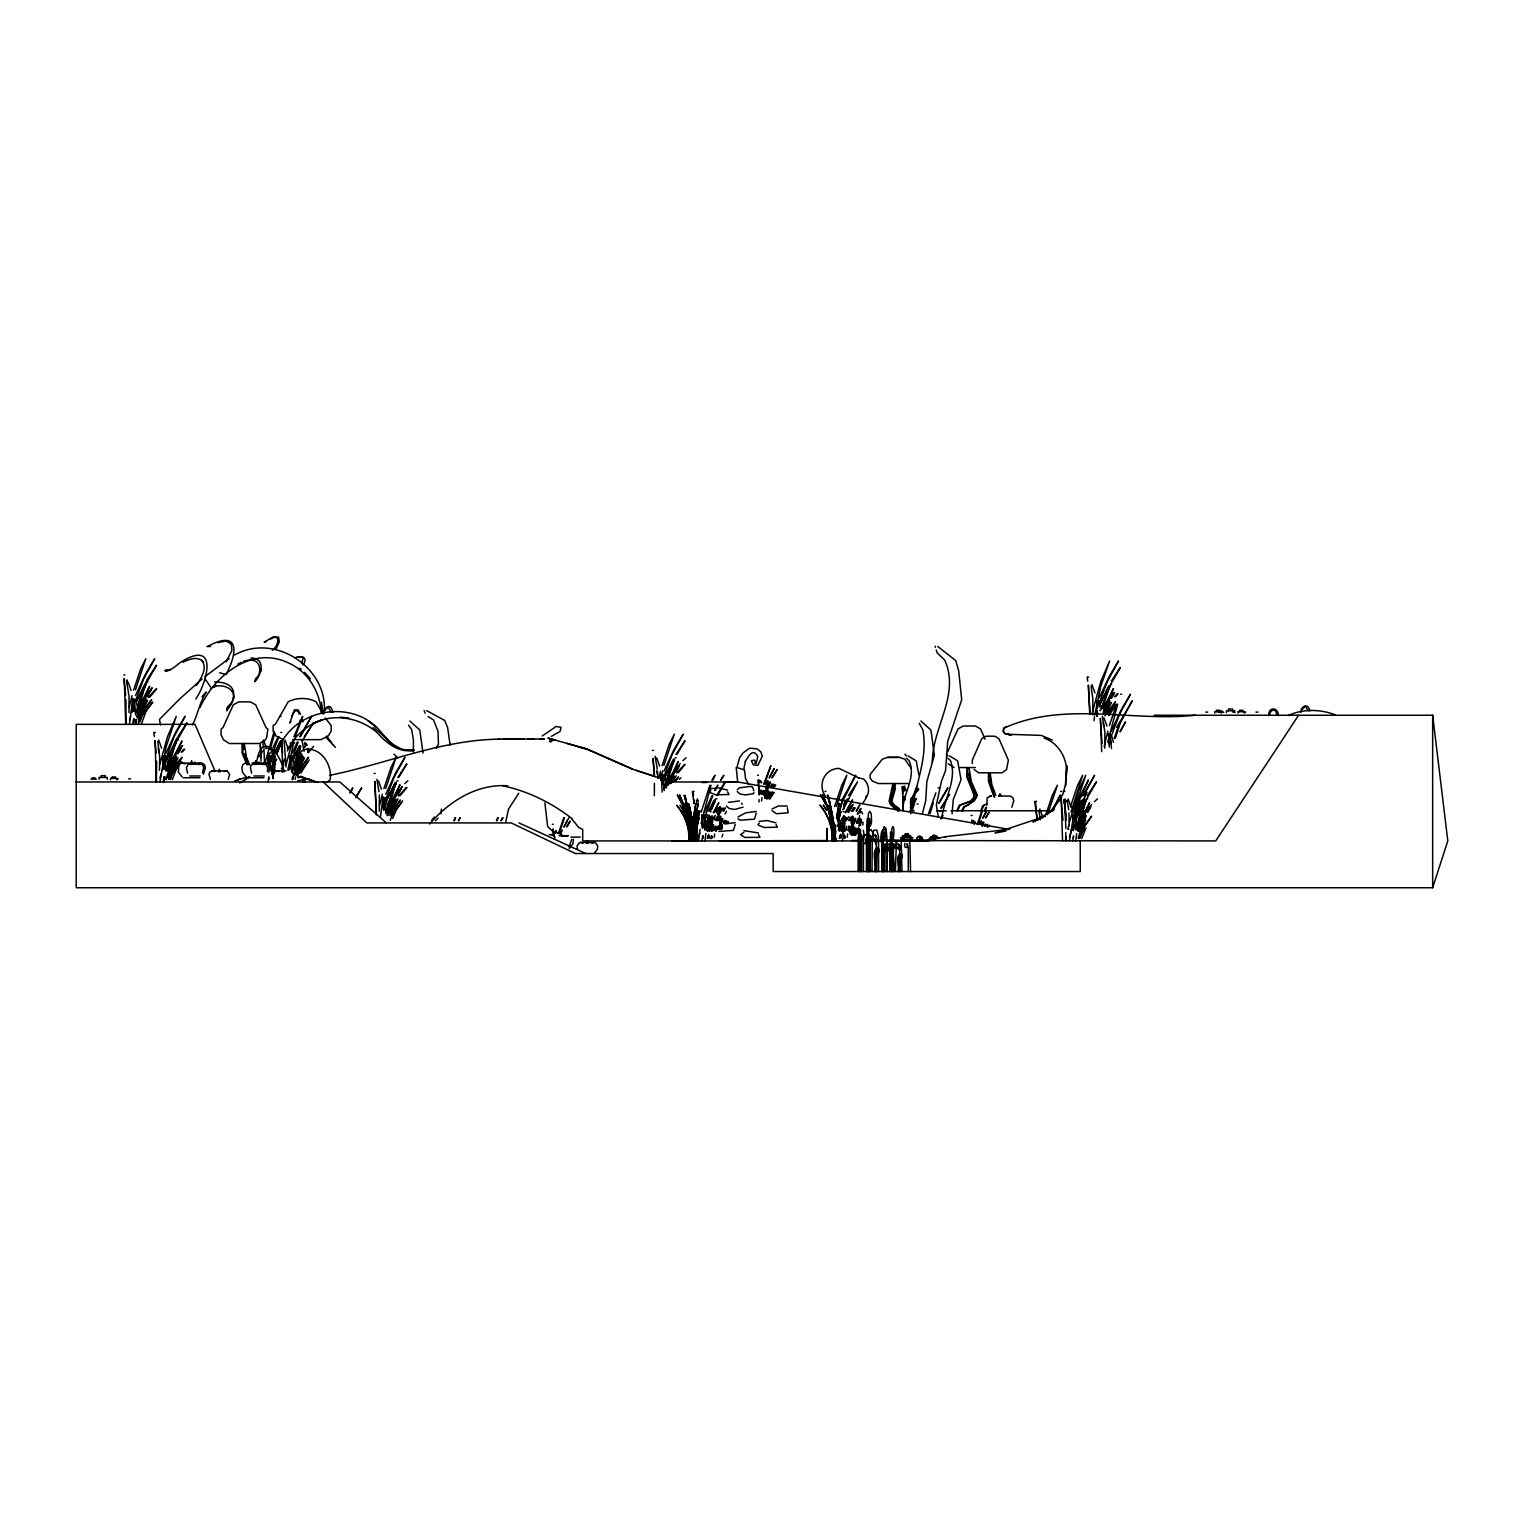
<?xml version="1.0" encoding="UTF-8"?>
<svg xmlns="http://www.w3.org/2000/svg" width="1524" height="1524" viewBox="0 0 1524 1524"><rect width="100%" height="100%" fill="white"/><g stroke="black" fill="none" stroke-linecap="round" stroke-linejoin="round"><path stroke-width="1.5" d="M860.012 831.209L860.012 871.538M860.412 842.048L861.422 834.409L863.384 839.838M863.422 843.343L863.422 871.538M869.004 842.048L869.69 834.847C871.69 844.391 876.014 837.209 871.099 829.57L868.528 830.694M869.08 829.38L869.48 818.426L870.356 826.218L871.557 822.179L871.271 813.854L869.918 811.359L868.528 813.13L867.651 821.703L867.594 871.538M883.844 840.086L884.282 832.39M166.173 770.611L164.897 756.59M264.585 763.791L264.014 750.78M270.986 770.611L269.691 756.59M300.018 722.643L299.98 720.395M704.85 829.57L703.574 815.55M713.708 830.199L713.537 824.446M761.086 793.737L761.028 789.889M764.857 797.757L764.305 790.632L765.105 796.557M846.639 830.123L846.601 826.275M850.411 834.142L849.878 827.018L850.678 832.942M905.066 800.043L905.008 796.195M1075.639 829.57L1074.363 815.55M1111.51 748.532L1110.215 734.511M388.43 812.692L386.01 798.366M664.635 788.499L664.635 786.46M707.269 830.694L704.145 814.711M715.994 831.266L715.766 826.084M763.372 794.804L763.295 791.337M766.286 798.424L765.219 790.994M839.172 830.637L838.676 823.341M848.925 831.19L848.716 826.008M851.84 834.809L850.411 826.351M1078.059 830.694L1074.953 814.711M376.199 814.654L374.98 781.602M413.366 751.999L413.442 740.188L411.671 729.615L408.527 725.214M826.961 828.446L826.732 840.867M1101.7 751.618L1100.48 718.566M892.588 848.754L892.683 852.259M988.524 772.801L988.447 781.05L993.991 796.919M989.133 772.801L989.057 781.05L994.601 796.919M242.145 743.522L242.049 752.932L246.888 764.686M242.945 743.522L242.849 752.932L247.688 764.686M376.542 814.654L374.733 781.602M743.102 807.129L734.701 809.434L729.291 808.558L726.453 806.101M753.923 792.442L753.389 793.718L745.522 794.918L740.092 794.042L737.273 791.585M827.322 828.446L826.98 840.867M966.921 767.563L966.826 776.973L974.027 795.014L973.493 797.871L970.159 801.205L959.301 805.263L956.862 810.768M967.721 767.563L967.626 776.973L974.808 795.014L974.293 797.871L970.94 801.205L960.082 805.263L957.663 810.768M308.648 750.627L308.496 752.494M133.54 721.766L133.579 719.176M164.04 776.802L163.982 779.374L164.249 776.802M268.796 779.374L268.853 776.802M654.329 795.738L654.406 783.298M702.659 838.352L702.716 835.762M711.689 836.047L711.651 838.486L711.899 836.047M759.028 802.024L759.066 799.586M844.582 838.41L844.639 835.971M858.431 822.522L858.564 818.807M1065.828 832.656L1065.619 840.924M1073.448 838.352L1073.506 835.762M308.058 752.437L307.562 748.551M308.4 752.589L308.229 750.113M860.241 830.79L858.66 831.818L858.641 828.618M860.489 825.513L860.908 819.074M133.731 721.766L133.807 719.176M135.579 722.033L135.655 719.69M166.04 779.64L166.097 777.316M292.456 779.64L292.513 777.316M702.85 838.352L702.926 835.762M844.772 838.41L844.829 835.971M903.18 808.33L902.322 786.384L902.913 793.68M125.711 724.357L124.32 678.942M156.153 781.964L155.162 740.645M902.932 810.768L902.932 796.119M904.875 843.324C903.408 848.639 907.961 849.192 907.561 843.934M1062.552 840.924L1061.161 795.509M135.636 715.023L134.436 698.964M286.074 767.048L284.15 741.35M292.513 772.649L291.313 756.59M385.934 813.606L384.715 797.547M664.14 790.537L662.921 774.497M1069.124 826.008L1068.972 812.978M194.158 763.886L195.015 762.038L195.872 763.886M258.223 763.886L259.08 762.038L259.918 763.886M890.949 840.086C892.283 812.787 895.902 834.219 892.454 840.086L892.683 871.538M324.231 712.851C328.346 667.702 274.606 632.346 234.715 654.958M1065.581 785.793L1066.8 765.753L1065.409 785.203L1062.418 795.566M125.94 724.357L125.959 699.497M156.4 781.964L156.61 761.257M862.832 825.036L862.965 822.179M1065.867 840.924L1066.057 836.79M998.677 795.985L1000.011 793.718L1001.363 795.985M892.893 783.546L889.083 801.11L890.435 804.405L895.922 809.758M894.531 783.546L890.74 801.11L892.092 804.405L897.56 809.758M898.417 845.972L898.074 847.896L896.398 847.268M133.045 710.927L133.083 702.107M163.487 768.534L163.278 756.799M273.31 773.563L272.91 764.419L270.281 755.733M289.903 768.534L289.693 756.799M383.324 809.492L383.381 800.691M702.164 827.494L701.954 815.759M1096.994 710.279L1096.518 716.128M128.988 712.68L129.045 696.392L126.568 680.714M159.448 770.287L159.696 757.257L157.734 741.35M379.266 811.244L379.343 794.976M867.023 842.048L867.842 832.409M1092.784 714.966L1092.841 698.678L1091.051 686.029M1104.786 748.208L1104.843 731.939L1102.366 716.242M859.517 815.588L859.079 826.446M440.988 813.797L441.388 809.073M910.628 813.797L911.809 799.624L916.838 786.422M952.081 813.797L953.262 799.624L961.072 779.659L957.644 760.876L949.643 755.961M254.946 681.742C263.385 671.798 261.347 655.301 243.307 661.378M881.786 849.535L883.291 841.058M890.378 849.535L890.492 845.534M872.909 833.723L873.69 830.294L876.795 830.009L878.51 836.695L878.605 871.538M267.386 771.525L267.748 767.772L265.709 764L253.517 763.867L250.946 765.353L250.393 767.772L251.612 773.068M571.767 839.343L569.081 846.849M137.846 717.785L137.903 708.622L135.712 699.802M168.307 775.392L168.364 766.248L165.487 755.733M294.723 775.392L294.78 766.248L291.903 755.733M1072.648 830.409L1072.744 815.759M129.483 724.357L132.664 698.525M135.807 724.357L136.227 720.662M159.944 781.964L165.906 747.465L176.289 716.299L167.45 736.854L159.696 764.534M233.629 698.468L233.82 696.811M260.833 671.074L260.985 669.665M698.621 840.924L700.087 829.17M704.945 840.924L705.86 833.59M1069.41 840.924L1075.372 806.425L1085.755 775.259L1078.744 790.537L1069.6 821.607M1075.734 840.924L1076.668 833.59M226.79 710.87C225.971 705.86 232.029 704.393 233.058 700.011C236.715 687.153 219.551 682.485 210.655 688.257M254.965 681.209L255.118 679.933C260.814 676.923 266.852 658.063 250.831 657.987M274.663 763.505L272.758 778.478L275.692 759.219M272.72 778.421L273.634 770.953M268.891 772.306L269.462 767.715L268.567 764.762L266.224 763.105L252.127 762.933M282.111 772.135L284.378 759.162M573.462 839.286L572.91 843.877L569.195 848.487M892.378 871.538L892.55 845.439L893.94 843.82L894.474 847.63L895.731 847.782L897.064 840.753M884.968 852.259L886.016 845.953M166.688 778.288L167.202 774.63M293.103 778.288L300.457 747.122M380.448 817.016L382.943 797.09M714.204 837.457L714.661 833.99M761.562 800.995L762.038 797.528M847.134 837.362L847.611 833.914M1093.946 720.738L1094.48 716.832M735.216 824.351L733.482 830.389L718.814 831.418M756.209 813.149L754.475 819.169L739.788 820.198L738.073 818.598M132.836 724.357L133.426 720.281M163.297 781.964L163.887 777.888M268.11 781.964L268.681 777.888M701.973 840.924L702.564 836.847M1072.763 840.924L1073.353 836.847M505.778 821.836L508.521 809.111L518.77 793.223M980.77 810.768L982.637 805.929L986.809 803.834M981.38 810.768L984.104 805.186M136.741 717.004L144.78 686.372M271.996 774.63L274.815 760.4M287.826 770.211L293.751 741.998M387.02 815.588L395.059 784.936M1094.746 714.889L1100.671 686.676L1109.624 660.978L1100.785 681.533L1092.175 713.042M932.307 762.324C932.288 727.196 960.539 694.715 944.613 659.911L937.317 653.034L936.231 650.043M902.894 809.854C903.008 792.975 916.61 777.488 909.104 760.705L906.494 758.266M133.426 724.357L134.379 719.042M138.284 724.357L141.351 711.251L146.19 698.849M163.887 781.964L164.84 776.649M138.284 721.804L145.009 701.554M168.745 779.412L171.755 767.429L176.555 757.352M295.161 779.412L295.599 776.916M707.403 838.391L707.86 835.876M839.305 838.333L839.762 835.819M922.42 813.74L925.735 800.557L926.84 781.679L934.364 755.142L930.935 730.072L920.934 721.004M1078.211 838.391L1078.649 835.876M167.773 770.992L175.222 743.979L186.995 722.852L177.908 736.606M267.157 764.419L269.405 753.047M660.73 780.402L662.616 770.934M701.021 823.379L711.041 785.184M706.45 829.97L709.574 815.95M715.213 830.58L715.899 827.208M762.591 794.118L763.276 790.746M765.791 798.005L767.639 789.737M838.352 829.913L839.743 822.789M848.163 830.485L848.792 827.113M851.364 834.371L853.211 826.103M1077.239 829.97L1085.964 799.89L1076.439 826.484M1107.681 742.34L1117.702 704.126M304.59 782.288L305.638 778.364L304.876 782.345M1268.711 715.575C1268.425 706.317 1278.35 707.079 1278.465 715.613M666.464 785.317L673.265 761.886M910.609 807.796L913.714 798.462M169.335 778.65L176.651 756.456M192.672 764.362L191.624 760.705L190.576 764.362M220.104 771.925L219.323 769.182L218.542 771.925M256.737 764.362L255.689 760.705L254.641 764.362M284.169 771.925L283.388 769.182L282.588 771.925M588.188 843.496L587.407 840.753L586.607 843.496M708.012 837.609L708.717 834.314M839.895 837.552L840.619 834.257M910.704 808.806L914.209 797.509M911.028 810.768L916.381 798.462M1078.802 837.609L1079.506 834.314M1068.724 825.417L1067.886 829.247L1068.915 829.247M1104.176 746.284L1107.853 731.158M911.885 812.673C914.781 784.917 928.459 757.599 922.763 729.615L919.182 723.29M141.256 724.357L146.037 711.27L152.819 702.202M842.277 840.867L844.182 834.104M912.095 810.768L914.286 804.253M272.053 773.754L272.606 771.354L275.158 769.868M554.412 839.343L554.965 836.924M256.603 762.514C261.137 730.929 280.226 751.942 283.826 771.049M910.609 800.1L911.085 798.062M1070.972 812.006L1082.669 775.259L1077.563 785.355L1070.458 806.653M1102.519 708.565L1109.815 685.609L1101.223 708.679M129.235 706.926L132.055 695.611M132.912 710.66L133.845 706.812M135.655 713.461L144.094 686.429M137.674 717.004L143.199 699.364L149.676 686.372M163.373 768.287L164.287 764.419M166.116 771.068C167.259 760.857 188.214 708.355 168.783 761.009M168.116 774.63L173.66 756.99L182.023 740.931L168.631 767.524M264.49 764.534L274.091 731.577M270.929 771.068L274.682 757.142M272.929 774.63L274.796 767.41M286.112 764.534L292.132 742.226M292.532 771.068L299.714 747.236M294.551 774.63L301.542 753.637M379.514 805.491L382.353 794.194M385.953 812.025L394.373 785.012M387.953 815.588L393.497 797.947L399.974 784.936M664.14 788.975L672.579 761.943M704.793 830.028L708.565 816.102M713.651 830.637L714.451 827.284M761.028 794.175L761.829 790.823M764.819 798.043L767.677 787.832M850.392 834.428L853.25 824.217M192.653 724.833C197.796 714.07 199.949 701.973 206.216 692.01L201.987 696.773M296.132 774.459L302.971 757.352M296.456 775.354L303.066 756.456M659.092 776.745L660.559 771.125M837.533 826.427L838.448 822.922M135.445 689.858L145.828 658.692L140.722 668.769L133.617 690.086M270.72 747.465L274.815 733.12M291.979 716.642C292.494 712.184 297.504 707.384 298.971 713.899M385.724 788.422L396.107 757.257L391.02 767.353L383.896 788.651M559.499 833.19L564.452 817.683M663.931 765.372L674.313 734.206L669.226 744.284L662.102 765.6M717.328 820.579L721.138 808.044M719.728 828.218L722.814 818.521M764.686 784.117L770.82 765.734L763.619 784.25M836.466 806.367L846.868 775.202L841.762 785.298L834.638 806.596M850.259 820.503L851.097 817.264M978.351 824.293L982.161 811.74M1047.502 814.597L1057.408 785.26L1052.303 795.337L1045.197 816.635M1115.339 738.321L1120.559 721.9M139.979 721.804L144.494 709.822L151.676 699.745M170.44 779.412L174.955 767.429L182.137 757.352M390.258 820.388L393.649 810.654L400.336 800.138M709.117 838.391L709.784 835.876M841 838.333L844.391 828.618M1079.906 838.391L1084.421 826.389L1091.603 816.312M707.669 829.97L712.337 815.95M716.375 830.58L717.309 827.189M763.753 794.118L764.686 790.727M766.515 798.005L768.477 791.756M839.572 829.913L844.239 815.892M849.306 830.485L850.24 827.113M852.087 834.371L854.05 828.123M910.495 804.31L912.457 798.062M1078.459 829.97L1083.126 815.95L1089.603 802.938M172.231 779.678L176.498 768.877L181.737 761.448M701.192 812.197L709.86 785.355M710.889 838.638L711.537 836.39M1081.697 838.638L1085.964 827.837M129.521 720.319L130.664 716.337M135.827 721.824L136.55 719.347M159.963 777.926L161.125 773.963M166.287 779.45L167.011 776.954M292.703 779.45L293.427 776.954M698.64 836.886L699.802 832.923M1069.429 836.886L1071.829 829.037M1269.321 715.347C1270.178 709.06 1276.521 707.784 1276.731 715.27M387.61 805.415L396.373 782.098M390.696 813.054L395.097 800.443M706.469 823.417L709.136 814.883M709.536 831.056L712.68 821.531M841.438 830.999L844.582 821.474M851.078 831.533L855.231 819.626M930.059 813.568L933.298 802.919M1101.128 709.117L1109.891 685.819L1120.331 667.531L1111.244 681.285M1077.277 815.95L1082.878 799.89L1076.268 816.102M1080.326 831.056L1086.117 815.416M390.144 812.997L395.307 800.138M709.003 831.018L712.165 822.084M767.296 798.614L769.734 792.156L767.105 796.138M840.886 830.961L843.153 824.141M852.869 835L855.288 828.542M1079.792 831.018L1084.936 818.14M941.775 818.559C943.813 799.109 957.377 780.25 950.557 760.705L947.947 758.266M178.746 764.762L178.422 772.306L182.137 776.916M273.063 774.44L275.482 770.992L286.055 770.858M558.432 833.304L563.804 817.74M716.242 820.712L717.213 817.493M719.061 828.294L719.671 826.275M849.173 820.617L850.144 817.397M977.265 824.427L981.475 811.854M1109.396 725.615L1116.521 704.298L1108.748 715.594M1114.196 738.473L1119.873 721.976M135.426 701.078L143.637 679.018L154.686 658.692L145.561 673.97L135.445 695.611M165.887 758.685L174.098 736.625L185.147 716.299L176.003 731.577L165.906 753.237M270.681 758.685L278.892 736.625M292.303 758.685L298.19 741.998M385.705 799.643L393.916 777.583L404.965 757.257L395.84 772.535L385.743 794.194M663.912 776.592L672.122 754.532L683.171 734.206L674.046 749.484L663.95 771.125M668.026 785.317L678.18 761.886M704.564 817.645L712.775 795.585M1099.223 703.364L1107.434 681.304L1118.483 660.978L1109.339 676.256L1099.242 697.897M1103.319 712.089L1113.473 688.658M1075.353 817.645L1081.24 800.957M1111.815 734.72L1119.435 714.546L1130.484 694.22L1121.34 709.498L1111.244 731.158M276.682 753.637L281.292 740.931L275.768 753.77M295.313 736.625L302.704 716.299L293.865 736.854M928.44 813.797L935.907 792.861M215.113 771.296L194.996 724.357L76.2 724.357L76.2 887.749L1432.655 887.749L1447.8 840.924L1432.655 715.251L1154.163 715.251M302.628 782.003L303.981 777.888M302.914 782.041L304.267 777.926M138.322 703.402L146.094 683.533L156.534 665.245L147.447 678.98L136.531 701.859M273.596 761.009L275.272 755.923M295.199 761.009L300.761 745.979M666.826 778.916L674.58 759.047M719.023 828.561L722.3 819.702M766.401 792.099L769.677 783.241M1105.129 713.537L1109.986 701.135M1078.249 819.969L1086.021 800.119L1096.461 781.812L1087.374 795.566M718.261 829.361L718.985 827.208M765.639 792.88L769.868 782.955M851.211 829.266L855.421 819.341M1104.329 714.375L1108.805 703.84M392.678 818.369L396.316 809.835L401.574 802.405M911.371 806.482L914.8 798.424M859.936 813.13L861.327 811.359L862.679 813.854M718.223 814.311L720.433 808.139M720.3 824.293L722.414 818.559M131.902 712.451L133.217 708.66M137.331 716.909L144.209 701.707M162.363 770.077L163.678 766.267M167.773 774.535L175.851 757.428M288.779 770.077L290.093 766.267M294.208 774.535L302.266 757.428M711.594 809.301L715.156 799.89L710.775 809.434M768.839 785.812L770.192 782.06M843.496 809.244L847.058 799.833L843.877 806.139M853.021 810.997L854.069 807.949M854.393 822.179L855.764 818.445M982.485 825.989L983.856 822.236M765.734 787.394L768.153 780.879M851.287 823.779L853.707 817.264M1074.039 812.006L1088.517 780.155M303.028 664.959C310.572 654.387 294.665 656.082 295.466 658.368M272.167 771.068L274.815 764M765.543 798.043L767.963 791.832M851.116 834.428L853.535 828.218M1076.82 830.028L1089.431 803.015M768.344 785.889L769.791 782.098M852.24 811.111L853.383 808.063M853.916 822.274L855.364 818.483M982.008 826.065L983.456 822.274M670.884 783.603L673.303 777.373M769.468 793.013L767.62 798.633L772.096 792.251M855.04 829.399L853.192 835.019L857.669 828.637M1076.839 814.883L1086.993 792.289M866.527 839.133C865.651 851.878 858.85 833.59 867.042 834.676L869.213 841L869.309 871.538M138.474 712.318L143.37 701.097L152.248 687.876M138.57 714.546L145.428 698.983M169.031 772.154L175.889 756.59M295.446 772.154L302.304 756.59M298.304 774.459L302.609 765.239L308.553 757.352M388.753 810.901L393.649 799.662L402.546 786.46M388.868 813.111L394.183 800.576M707.707 831.113L711.575 821.646M763.791 795.204L768.801 783.355M766.534 798.671L768.82 793.09M839.495 828.846L844.391 817.607M852.049 833.761L854.926 827.132M852.106 835.057L854.393 829.475M910.514 804.977L913.657 797.585M1078.401 828.904L1079.849 825.056M1078.497 831.113L1085.355 815.55M454.495 820.636L455.619 817.683M497.129 820.636L498.253 817.683M273.425 772.154L274.301 769.849M388.449 813.111L394.506 800.271M707.288 831.132L712.222 820.236M766.286 798.69L769.201 792.251M839.191 831.075L845.249 818.217M851.859 835.057L854.754 828.637M1078.078 831.132L1085.317 816.407M138.17 709.898L149.504 686.429M295.046 767.524L301.028 753.77M388.468 808.482L399.802 785.012M666.674 785.412L678.009 761.943M707.307 826.484L711.67 816.102M839.21 826.427L840.581 822.922M910.285 802.253L912.857 796.119M195.834 699.04C208.083 680.618 218.294 638.575 180.518 662.33C175.87 665.874 171.317 670.712 165.011 670.541L170.459 669.988M453.809 820.75L454.99 817.74M496.424 820.75L497.605 817.74M719.519 820.579L720.776 817.34M721.1 828.218L721.9 826.198M840.181 806.367L855.707 775.202L841.267 801.148M980.542 824.293L981.818 821.055M258.756 756.837L264.243 749.141M324.688 710.336L328.384 707.06L331.013 712.184M1301.915 709.498L1305.306 706.164L1308.144 710.698M171.66 771.144L178.156 757.866M298.075 771.144L304.571 757.866M391.497 812.101L397.993 798.824M710.336 830.104L711.708 826.637M721.862 836.943L722.928 834.409M768.096 798.081L770.82 792.118M842.239 830.047L845.153 823.208M853.65 834.466L856.393 828.484M1104.995 715.823L1111.491 702.545M1081.126 830.104L1085.755 819.988M166.973 759.466L175.336 741.35M271.101 761.143L280.149 741.35M293.408 759.466L299.295 746.188M386.81 800.424L395.154 782.326M664.331 779.05L673.36 759.257M705.65 818.426L707.041 815.054M717.556 828.656L718.776 825.665M840.81 827.856L844.925 818.521M850.487 828.561L854.373 819.741M1100.309 704.145L1108.672 686.029M1103.586 713.632L1109.224 701.269M1075.754 820.122L1084.802 800.329M277.12 750.913L281.349 741.14M350.749 792.766L352.768 787.87L349.663 792.861M712.946 780.155L714.966 775.259L711.86 780.25M710.984 809.873L715.232 800.119M842.886 809.816L857.574 781.755L848.487 795.509M1080.402 821.531L1084.516 812.463M910.8 803.624L913.181 798.557M270.72 753.237L272.263 749.541M292.322 753.237L297.104 742.226M704.583 812.197L711.956 795.814M1103.338 708.679L1113.301 688.715M1075.372 812.197L1080.154 801.205M1300.829 712.413C1300.772 705.936 1308.392 702.469 1309.878 710.927M170.04 755.199L176.403 742.588M296.456 755.199L299.428 748.57M668.064 773.087L674.427 760.495M670.617 783.146L673.513 777.088M719.766 825.132L722.49 819.417M1076.42 814.159L1082.783 801.548M1079.506 814.159L1085.869 801.548M1053.656 809.149L1060.399 795.166M1080.04 815.95L1084.745 806.082M170.383 766.096L175.793 755.199M296.799 766.096L302.228 755.199M709.06 825.056L712.489 817.664M711.479 831.018L712.489 828.675M767.334 795.109L768.306 792.88M768.763 798.614L772.401 792.156M854.316 835L857.974 828.542M911.314 801.414L913.352 797.052M1103.719 710.775L1109.129 699.859M281.692 742.626L277.235 752.742C289.77 710.184 350.329 697.078 379.495 730.358C385.42 736.816 390.087 745.026 398.774 748.17M669.569 783.698L672.389 777.507M1075.468 813.397L1081.716 800.329M273.044 747.693L278.092 736.854M560.87 833.304L562.337 830.085M718.699 820.712L720.147 817.493M720.585 828.294L722.452 824.293M766.058 784.25L767.524 781.031M842.029 819.455L843.553 816.045M851.63 820.617L853.078 817.397M979.722 824.427L981.17 821.207M1074.611 806.653L1088.231 780.25M136.131 701.364L144.799 685.095M166.592 758.971L175.26 742.721M271.405 758.971L272.987 755.485M293.008 758.971L299.79 745.712M386.429 799.929L395.078 783.679M664.635 776.878L673.284 760.609M705.269 817.95L706.85 814.445M910.666 809.434L914.114 803.148M1099.928 703.65L1108.596 687.381M1103.757 712.279L1109.186 702.107M1076.058 817.931L1084.726 801.681M1078.744 838.657L1079.773 836.428M287.388 750.913C293.827 736.054 307.2 724.643 322.555 719.766L314.382 723.005M713.956 818.445L715.327 815.416M1119.683 723.9L1132.332 700.773L1116.673 727.386M142.57 710.07L147.714 700.24M300.876 773.03L308.153 761.448M769.734 799.205L774.04 792.366M855.307 835.571L858.755 829.761M865.937 797.833C870.375 791.985 868.775 783.66 863.537 778.916L858.202 777.983M290.874 721.404L289.808 722.986L294.399 709.784L298.171 709.936L300.495 714.337M947.757 751.675L958.044 728.891L963.263 725.996L975.284 725.996L980.504 728.891L985.114 739.273M709.231 810.082L714.013 800.329M720.071 822.731L721.443 819.836M721.443 829.551L722.3 827.742M138.246 719.347L143.351 709.994L151.447 699.821M168.688 776.954L175.279 765.41L181.908 757.428M214.655 681.933C241.211 682.142 234.848 701.631 226.733 710.336M300.514 736.625L311.563 716.299L299.695 736.854M564.337 826.789L567.404 820.636M713.803 812.597L718.814 802.938M769.525 777.716L774.268 768.61M845.687 812.54L852.602 799.833L845.191 812.673M910.323 807.815L916.076 798.557M983.19 817.893L986.257 811.74M1083.564 795.585L1094.613 775.259L1082.745 795.814M1120.445 731.539L1125.474 721.9L1119.949 731.691M141.008 694.201L145.942 684.962M276.282 751.808L277.825 748.57M391.306 792.766L396.221 783.546M710.146 810.768L715.08 801.548M844.048 822.027L845.02 820.007M1104.805 696.487L1109.739 687.248M1079.868 822.084L1082.935 816.312M275.92 649.567L279.292 641.852L278.606 637.165L273.082 636.994L264.338 642.023L266.224 641.718M1051.808 811.187L1059.999 795.337M1079.373 816.102L1084.478 806.196M669.455 783.317L672.713 777.221M766.039 788.841L769.106 783.088M851.592 825.227L854.659 819.455M436.321 748.303L438.436 744.055L438.036 731.329L433.502 719.938L428.015 716.509M670.046 780.25L678.294 766.477M720.928 829.361L721.995 827.208M1107.148 714.375L1115.473 702.031M1078.401 821.303L1084.326 810.768M1081.469 821.303L1085.259 814.159M843.458 805.11L845.896 800.271M563.861 826.922L568.909 817.74M713.289 812.73L718.642 803.015M769.048 777.85L774.097 768.668M982.713 818.026L986.009 811.854M227.324 707.803L231.61 703.002M255.403 679.113L259.099 674.98M715.27 790.327L717.956 785.184M723.633 811.073L725.214 808.044M723.671 822.274L724.662 820.369L723.462 822.35M856.564 810.997L859.822 804.996M856.621 822.179L858.564 818.483M915.029 792.118L917.067 788.365L914.819 792.194M939.317 802.919L947.871 787.87L938.727 803.148M984.714 825.989L985.704 824.084L984.504 826.065M296.266 774.535L308.324 757.428M389.687 815.492L399.974 800.271M672.617 782.212L676.199 775.773M891.216 842.334L894.455 840.219L896.226 843.324M1080.954 823.265L1082.669 819.988M1079.316 833.495L1091.374 816.407M274.644 752.113L280.073 742.721M708.508 811.073L713.937 801.681M719.633 823.322L721.728 819.55M877.767 853.669L878.224 849.554L876.795 847.82M1076.211 811.073L1079.754 804.672M843.591 807.491L846.963 801.491M982.561 824.941L983.513 823.131M1083.888 812.578L1079.297 821.646L1083.831 814.445M147.676 695.877L150.952 690.162M178.137 753.485L181.394 747.77M398.755 777.373L406.832 763.81L397.745 777.564M397.954 794.461L401.231 788.727M567.176 826.656L570.262 821.246M676.942 754.304L685.038 740.759L675.951 754.513M676.161 771.392L679.437 765.677M717.594 795.376L725.672 781.812M716.813 812.463L720.071 806.729M725.005 814.045L726.491 811.32M772.363 777.583L777.145 769.601L771.773 777.697M848.697 812.406L851.973 806.672M857.936 813.968L861.022 808.577M941.642 807.968L946.861 798.824M986.028 817.759L989.114 812.368M1111.472 698.163L1114.73 692.448M1087.603 812.463L1090.86 806.729M387.953 812.216L396.183 799.09M391.23 816.235L402.622 800.843M851.573 834.523L855.097 828.637M1080.859 834.238L1084.593 827.989M714.68 790.537L717.537 785.355M723.29 811.206L724.967 808.139M770.839 785.889L771.887 783.965M856.221 811.111L859.669 805.053M856.393 822.274L858.66 818.445M199.911 707.612C214.922 675.151 251.993 645.185 288.703 663.054C308.096 671.703 320.211 691.991 321.316 712.813M202.482 773.068L203.683 767.772L203.13 765.353L200.577 763.867L188.366 764L186.347 767.772L187.547 773.068M872.09 835.743L870.356 841L870.204 871.538M899.77 856.107L899.37 871.538M304.781 747.122L306.553 743.979M355.759 797.776L361.626 787.87L356.349 796.252M458.591 820.636L460.267 817.683M501.206 820.636L502.882 817.683M941.089 818.693L942.861 815.55M709.765 831.132L712.489 826.56M765.715 795.204L768.287 790.899M841.667 831.075L844.391 826.503M851.287 831.59L853.859 827.284M147.047 695.992L150.495 690.22M177.508 753.618L180.956 747.827M304.324 736.606L313.411 722.852L302.266 740.931M397.326 794.576L400.793 788.784M566.585 826.77L569.843 821.303M675.532 771.525L678.999 765.734M716.585 795.566L725.043 781.812M716.185 812.578L719.633 806.787M848.068 812.521L851.535 806.729M857.345 814.083L860.603 808.615M940.632 808.177L949.719 794.423M985.437 817.874L988.695 812.425M981.704 825.113L982.77 823.246M1110.844 698.297L1114.292 692.506M1084.288 795.566L1086.098 792.442M1079.925 820.236L1083.45 814.597M1086.974 812.578L1090.422 806.787M304.514 747.236L306.381 744.055M458.343 820.75L460.096 817.74M500.958 820.75L502.729 817.74M940.822 818.788L942.689 815.607M281.292 768.877L283.731 765.01M714.966 819.988L723.367 808.101M846.868 819.931L848.735 816.769M725.462 822.427L726.453 820.75M772.839 785.965L773.83 784.288M986.504 826.141L987.495 824.465M279.464 745.503L281.216 742.588M142.113 715.518L152.324 702.259M172.555 773.144L181.127 761.581M298.99 773.144L309.201 759.885M708.679 826.808L712.794 820.236M840.581 826.751L844.696 820.179M843.134 832.047L844.391 829.97M1103.338 712.508L1109.682 702.793M720.814 780.155L723.824 775.259L720.528 780.25M725.157 822.484L726.205 820.788M772.535 786.022L773.582 784.327M858.107 822.389L859.136 820.712M986.199 826.198L987.228 824.503M139.313 704.964L151.695 688.105M169.755 762.572L182.137 745.712M274.568 762.572L276.816 758.971M296.17 762.572L300.78 755.485M389.592 803.529L401.974 786.67M667.798 780.478L680.18 763.619M708.431 821.531L710.679 817.95M719.595 829.494L722.319 825.303M840.334 821.474L842.582 817.874M1103.09 707.25L1112.768 693.534M1105.738 714.527L1115.244 702.107M713.346 818.274L714.527 816.407M843.953 804.615L845.82 801.624M323.717 713.423C322.174 712.489 329.813 698.811 332.918 712.413M141.541 706.888L145.904 700.507M172.002 764.515L174.117 761.276M298.418 764.515L302.781 758.133M670.046 782.422L674.389 776.04M769.353 798.024L773.678 792.442M854.926 834.409L859.231 828.808M917.562 790.632L918.629 788.975M912.266 800.481L913.524 798.557M1080.192 830.028L1081.526 827.989M1298.581 715.251L1215.752 840.924L883.825 840.543M196.253 685.59C200.977 678.504 208.007 668.083 201.663 660.025L203.473 662.235C198.368 655.663 189.071 659.092 182.899 662.369M301.828 663.588L303.181 657.358L298.304 656.882M1108.462 713.708L1116.12 704.564M1080.497 820.236L1082.745 817.093M1083.583 820.236L1085.812 817.093M177.946 751.808L182.709 745.503M675.57 781.031L678.542 777.088M716.623 810.768L718.928 807.549M724.433 823.131L725.786 821.226M771.792 786.67L773.163 784.765M848.525 810.711L853.288 804.405M857.364 823.055L858.717 821.15M915.772 792.975L918.591 789.261M1111.282 696.487L1113.587 693.249M1087.412 810.768L1089.717 807.549M901.141 858.202L901.446 854.564M203.473 774.211L205.397 767.715L204.502 764.762L202.159 763.105L181.089 763.105L185.661 763.772M228.2 779.297L229.648 774.44L227.228 770.992L212.693 770.858L209.664 772.23L208.998 774.44L210.445 779.297M292.265 779.297L293.713 774.44L291.294 770.992M1011.86 807.225L1013.784 800.729L1012.908 797.776L1010.564 796.138L999.02 795.966M287.941 748.589L294.532 742.626M1080.745 814.445L1083.221 811.073M226.219 661.721L231.915 650.424L231.534 645.262L229.857 642.69M149.733 697.211L156.705 688.905M400.012 795.776L406.984 787.47M678.218 772.725L685.19 764.419M887.635 847.554L886.778 871.538M674.865 781.202L678.18 777.221M715.518 811.073L718.109 807.815M723.767 823.322L725.31 821.398M771.144 786.86L772.687 784.936M847.42 811.016L852.716 804.615M856.717 823.227L858.241 821.303M1086.307 811.073L1091.603 804.672M431.883 820.141L434.34 817.074M717.652 820.064L720.814 816.312M849.535 820.007L852.697 816.254M874.966 839.514L873.042 839.019M148.247 697.478L155.905 689.019M182.366 751.904L184.69 749.141M308.781 751.904L313.563 746.512M398.526 796.042L406.203 787.584M676.732 772.992L684.409 764.534M717.366 814.045L722.376 808.292M727.043 823.189L728.415 821.569M774.402 786.727L775.773 785.089M852.945 810.806L855.269 808.044M850.868 822.084L853.859 818.712M988.066 826.903L989.438 825.265M1115.701 696.582L1118.025 693.801M986.009 807.415L984.542 810.768M986.619 807.415L985.171 810.768M1061.809 797.643L1048.95 812.921L1054.437 809.206L1033.005 821.988L1042.568 817.778M717.137 820.236L720.585 816.407M849.039 820.179L852.488 816.35M594.512 852.907L597.294 849.439L597.732 846.011L595.293 842.543L579.539 842.543L577.063 846.011L577.501 849.439M181.146 752.151L183.718 749.332M307.562 752.151L310.134 749.332M726.319 823.341L727.824 821.684M773.697 786.879L775.202 785.222M851.726 811.054L854.278 808.234M987.361 827.056L988.866 825.398M1114.482 696.83L1117.035 694.011M272.301 650.386C279.197 645.128 280.816 632.612 270.339 639.108M710.794 790.404L709.574 791.737L710.698 792.823L715.842 794.804L728.986 794.499L727.596 791.813M759.238 823.112L758.038 824.427L759.162 825.532L764.305 827.494L777.431 827.189L776.04 824.522M720.414 820.407L721.957 818.769M435.331 820.903L437.998 818.197M679.171 779.469L680.828 777.792M719.804 820.541L721.462 818.845M851.706 820.483L853.364 818.788M287.255 748.265L288.588 746.951M404.793 783.679L407.88 780.802M682.981 760.609L686.086 757.752M1094.423 801.681L1097.509 798.805M737.216 789.889L739.331 787.832L750.341 786.403L752.475 786.956L753.866 790.727M772.001 809.015L778.364 805.967L787.279 806.063M429.558 824.027C449.066 801.414 476.879 783.622 507.74 785.793M326.936 782.307L330.117 779.812C332.537 765.543 321.354 745.922 303.371 749.713L297.904 754.304M244.373 780.44L248.869 776.63M249.669 776.63L239.687 782.898M970.655 803.205L975.322 798.747L976.617 795.433L970.502 781.488L968.635 773.392M202.082 678.999L180.061 698.583L159.41 719.48L160.611 725.043M204.94 676.656L229.133 658.482M234.525 781.221L246.164 777.164M235.306 781.221L239.916 778.84M245.154 763.105L242.792 764.762L241.916 767.715L242.487 772.306L246.183 776.916M876.891 847.82L875.309 851.897L875.233 871.538M991.191 795.966L987.133 797.776L986.809 805.32M542.258 735.997L556.108 726.453L561.08 727.367L559.994 731.52L551.383 736.34M886.854 844.829L890.53 844.563M237.935 664.121L238.944 663.454M290.112 743.236L291.179 742.55M718.566 827.113L721.633 825.151M738.016 816.902L745.846 812.806L756.152 811.435M1006.793 726.396L1003.706 728.243L1003.325 731.482L1004.678 733.444L1011.422 735.216L1004.678 733.444L1003.325 731.482L1003.706 728.262C1063.638 700.735 1132.027 722.033 1195.197 715.251M900.265 853.84L898.665 856.869L898.608 871.538M872.776 835.152L876.414 836.2L876.986 841.305L875.748 843.763L874.49 839.133L872.242 840.905L872.014 871.538M239.992 662.845L241.078 662.292M1287.951 715.651C1302.696 708.736 1320.184 709.041 1335.253 714.832M969.15 804.481L963.663 806.939L961.758 810.768M217.97 642.633L225.704 641.128L230.181 643.052M312.611 723.729C333.451 712.756 359.778 717.461 377.171 732.663C386.524 743.121 399.002 753.351 414.128 750.265L411.29 750.57M710.736 788.708L718.547 787.851L727.519 790.118M759.181 821.398L766.991 820.56L775.983 822.808M743.883 832.371L740.55 834.581L744.76 837.438L759.943 837.343L758.552 834.676M198.768 764.553L200.577 763.867M262.833 764.553L264.643 763.867M297.885 777.621L301.276 776.402M911.2 768.344L904.742 759.181L899.541 757.371L887.52 757.371L882.301 759.181L870.147 774.478L870.147 778.097L872.452 781.145L878.3 783.546L908.742 783.546M994.829 833.095L1043.864 816.731M549.402 741.521L555.155 739.807M197.587 763.772L200.444 762.933M223.799 771.487L227.228 770.992M261.652 763.772L266.224 763.105M591.864 843.058L594.017 842.429M728.51 802.348L739.521 800.919M265.633 748.474L269.005 748.436M925.335 840.924L945.242 836.733L1009.802 829.189M210.522 646.538L207.035 646.462M724.852 824.008L735.159 822.655M997.058 832.676L1005.935 830.999M297.58 780.802L309.029 778.84M329.641 775.335C386.544 763.924 440.931 739.673 499.967 739.14M891.026 850.735L890.016 849.154M264.605 641.985L264.338 642.023M211.455 770.992L214.846 771.487M275.52 770.992L278.911 771.487M549.212 834.676L554.431 834.504M991.229 795.966L989.476 796.138M165.983 670.674L168.535 670.522L165.106 670.636M561.404 835.914L568.376 835.704L559.137 835.704M414.128 750.265L403.746 749.751L411.29 750.341C394.392 751.294 385.629 735.501 373.094 727.481M906.399 835.914C902.779 836.771 904.913 832.218 907.771 834.123M908.19 834.123L908.19 835.914M902.208 838.143L902.513 835.933L905.98 835.914M908.685 835.914L907.466 835.914M908.895 837.724C912.247 838.695 910.704 834.009 907.771 835.914M932.44 838.181C929.183 838.733 931.164 835.628 933.469 836.752M934.917 836.752L937.279 836.752L936.441 838.181M916.991 838.581C916.267 836.314 923.087 836.295 922.382 838.581M936.25 838.181L939.013 838.181L934.193 838.2M901.236 840.391L906.723 840.372L905.675 840.372M918.058 840.41L915.562 840.353L920.972 840.353M922.249 840.391L922.972 840.391M522.923 739.121L524.275 739.121M540.62 739.064L539.896 739.045M702.145 782.555L706.869 782.479M728.205 782.136L737.692 781.964L1008.774 829.304M722.567 840.848L723.424 840.867M719.138 840.81L743.121 840.848M770.744 840.715L742.702 840.848M934.174 836.771C929.297 835.266 936.688 834.866 937.279 836.752M922.382 837.4C919.753 839.057 916.172 835.857 920.115 836.219M917.124 837.419L921.029 837.4L919.963 836.219M904.513 837.228L903.37 837.228M919.124 837.248L920.096 838.143M945.928 837.171L944.785 837.171M902.951 837.724L900.341 837.743L903.884 837.743M929.107 838.2L931.259 838.181M900.474 840.429L901.941 840.429M527.666 739.102L534.41 739.064M935.241 836.752L930.878 836.771M921.677 838.143L919.829 838.143M930.269 840.334L929.011 840.353L935.584 840.334M929.507 840.677L886.797 840.924L887.482 847.268L885.882 847.63L885.349 843.82L883.939 845.439L883.768 871.538M503.015 739.159L544.239 738.988M907.923 835.914L902.513 835.933M903.903 837.228L902.875 837.228M906.875 837.724L912.933 837.705L910.552 837.705M903.408 840.372L900.951 840.391M903.77 840.391L906.285 840.41M918.401 840.353L919.467 840.334M906.99 840.429L912.933 840.41L910.838 840.41M920.325 840.41L923.296 840.391M905.675 834.123L908.609 834.104M933.24 835.323L934.326 835.323M908.495 835.914L910.742 835.914M904.78 837.724L903.18 837.743M903.789 837.743L906.99 837.724M931.812 838.2L933.336 838.2M932.974 838.2L934.288 838.2M671.779 840.924L690.715 840.886M771.22 840.677L825.665 840.543M851.706 840.467L863.556 840.448M868.28 840.429L929.85 840.276M123.882 674.865L124.911 674.865M1087.203 677.151L1087.66 681.228M1087.679 677.151L1088.707 677.151M126.968 679.799L126.949 683.457M146.742 682.219L147.771 682.219M1110.539 684.524L1111.568 684.524M1120.597 694.22L1121.626 694.22M1099.68 710.394L1100.709 710.394M1205.751 712.108L1207.77 712.108M1232.706 712.108L1234.726 712.108M1243.641 712.108L1245.66 712.108M1255.947 712.108L1257.967 712.108M1218.4 712.318L1223.791 712.318M280.073 716.299L281.102 716.299M153.867 732.472L154.324 736.549M154.343 732.472L155.372 732.472M280.759 732.472L281.788 732.472M177.203 739.845L178.232 739.845M292.703 739.635L321.031 739.635L328.308 735.902L331.165 731.158L331.165 725.538L325.26 718.014M652.386 750.38L653.396 750.38M887.52 757.371L899.541 757.371M675.246 757.752L676.256 757.752M959.968 767.563L975.36 767.563M374.18 773.43L375.19 773.43M757.485 775.259L758.476 775.259M189.795 775.983L200.235 775.983M253.86 775.983L264.3 775.983M183.337 777.754L199.911 777.754M247.402 777.754L263.976 777.754M116.243 778.821L118.262 778.821M128.53 778.821L130.55 778.821M91.002 779.012L96.393 779.012M397.04 780.802L398.069 780.802M76.2 781.964L339.833 781.964L386.353 822.922M667.474 780.574L671.779 781.964L737.692 781.964M937.984 787.87L939.013 787.87M692.353 791.432L694.068 803.7L693.839 799.605M694.049 791.432L693.02 791.432L693.458 795.509M824.922 791.375L825.932 791.375M1060.723 791.432L1061.752 791.432M1063.809 791.432L1064.838 791.432M715.88 798.805L716.909 798.805M847.782 798.747L848.811 798.747M1083.583 798.805L1084.612 798.805M1086.669 798.805L1087.698 798.805M1034.815 801.414L1036.93 817.817M1036.491 801.414L1035.463 801.414L1036.891 817.817M917.067 804.043L918.096 804.043M897.465 810.768L899.693 810.768L899.446 808.749L893.674 804.748L891.921 800.843L895.179 789.47L895.14 783.546M909.847 810.768L914.286 810.768M936.803 810.768L946.309 810.768M951.071 810.768L1053.313 810.768M939.927 811.416L940.956 811.416M710.108 811.721L711.098 811.721M843.058 811.644L844.048 811.644M971.15 815.435L972.141 815.435M571.576 818.655L578.853 827.589L582.701 829.38L582.701 840.924L863.194 840.924M552.298 824.332L553.288 824.332M884.834 831.913L885.711 837.724L886.035 828.504L884.091 826.637L882.415 834.352L882.358 871.538M570.871 837.114L580.206 837.114M866.832 839L865.118 839L866.413 843.343L866.413 871.538M836.562 840.734L832.123 840.772A51.416 50.159 -90 0 0 819.912 805.091A57.455 56.045 -90 0 1 833.571 840.772A90.926 88.678 -90 0 0 826.637 805.472A108.566 105.88 -90 0 1 834.714 840.772A122.987 119.958 -90 0 1 835.952 830.923M867.899 840.924L882.053 840.924M900.779 853.84C894.436 855.555 900.322 867.556 897.979 871.538M498.272 739.14L523.227 739.197M539.515 739.235L544.163 739.254M743.826 830.656L758.495 832.961M207.588 646.538C236.449 630.612 239.973 647.757 226.085 674.503L219.666 672.789M339.928 717.213L348.71 717.937M900.151 853.84C903.98 852.83 901.979 861.289 900.379 857.136M1006.945 734.263L1041.159 735.387L1052.417 740.092M298.952 668.35L301.39 668.998M578.853 746.817L587.502 749.179L633.07 769.334L671.779 781.964M503.015 785.87C528.104 791.166 551.802 802.9 571.995 818.598M317.906 782.441L297.599 776.23M555.441 740.169L547.859 738.016L587.502 749.179M579.101 746.912L580.758 747.37L566.966 743.388M578.815 746.989L587.445 749.446L633.051 769.41M580.777 842.429L582.93 843.058M550.869 834.504L553.745 835.342M300.171 776.307L303.809 777.411M300.209 776.649L314.173 781.05M636.099 770.401L655.339 776.63M561.784 834.542L552.793 831.437L547.649 826.503L544.887 802.977M253.517 763.867L255.308 764.553M189.452 763.867L191.262 764.553M906.894 843.82L908.285 847.515L908.285 871.538M898.303 843.82L899.541 845.439L899.693 856.145M620.478 763.867L622.04 764.553L620.782 764M606.361 757.695L608.267 758.533M518.979 822.922L585.73 853.535M859.25 778.097L838.924 768.382C824.96 768.629 817.131 784.212 825.417 796.29M1044.073 738.054C1059.275 743.236 1068.153 759.809 1066.362 775.449M283.254 739.635L275.977 735.902L273.12 731.158L273.12 725.538L275.463 724.091L288.227 701.745C296.628 697.401 307.658 697.401 316.059 701.745L322.917 713.956M908.19 755.961L916.191 760.876L918.896 775.03M874.928 834.409L876.186 836.581L876.338 848.868M891.007 844.372L888.073 844.086L886.606 846.811L887.349 850.811L889.311 850.602L890.207 847.249L888.492 847.249L889.787 850.487L889.787 871.538M948.176 763.753L954.043 767.563M426.644 710.641L444.665 720.433L447.618 727.596L450.171 745.236M397.993 757.866L393.859 754.132M974.084 769.449L978.599 772.801L1002.049 772.801L1006.583 769.449L1008.355 760.133L998.982 738.797L994.962 736.263L990.333 736.149L985.704 736.263L981.685 738.797L972.312 760.133L972.312 763.619M335.509 747.389L325.926 737.292M901.236 858.202L900.417 855.917L899.979 871.538M367.856 720.738L376.599 727.5M304.286 743.826L305.372 744.798M270.243 749.198L271.405 750.284M323.202 781.964L366.808 822.922L511.245 822.922L575.329 853.535L773.163 853.535L773.163 871.538L1080.249 871.538L1080.249 840.924M304.705 742.436L307.181 745.255M937.736 646.443L955.758 660.635L958.71 671.017L961.701 699.802L947.718 741.255L945.509 770.763L941.527 781.031L936.346 805.148L938.232 816.769M877.881 853.669L876.395 850.849L875.995 871.538M304.59 672.351L310.42 678.828M333.356 745.293L326.765 736.168M409.842 721.004L419.824 730.072L423.024 753.085M946.423 754.132L947.985 755.98M904.951 754.132L906.532 755.98M772.077 810.711L776.535 813.721L788.175 812.825L787.337 807.777M885.863 830.694L884.758 829.456C879.196 828.942 880.986 843.667 883.615 841.134C884.892 827.913 879.729 833.285 881.748 843.972L881.786 871.538M204.845 678.618L210.407 686.657M425.139 713.118L424.148 710.489M297.675 775.697L298.837 777.659M863.384 830.294L864.337 837.019M272.453 751.656L275.52 763.353M748.398 784.003L745.541 778.669L744.436 769.734M249.669 764.705L246.526 757.447L244.259 743.522M248.869 764.705L244.792 753.408M993.686 791.413L991.286 785.031L989.533 772.801M962.558 810.768L964.463 806.939L974.446 800.672L977.417 795.433L971.302 781.488L969.035 767.563M1098.804 700.411L1101.09 707.307M1092.003 684.676L1094.937 692.868M1104.005 717.918L1106.938 726.11M1068.134 798.976L1071.067 807.149M1065.047 798.976L1066.171 801.643M1039.787 808.958L1042.721 817.15M904.399 786.022L906.132 790.842M697.344 798.976L698.449 801.643M656.711 757.904L659.625 766.096M378.504 780.974L381.419 789.146M285.083 739.997L288.017 748.189M263.481 739.997L266.414 748.189M158.667 739.997L161.601 748.189M128.207 682.39L131.14 690.582M995.839 795.337L991.895 785.031L990.143 772.801M1111.51 735.33L1113.434 742.34M974.75 821.455L975.322 823.074M846.639 817.664L847.23 819.283M761.086 781.279L761.657 782.898M717.48 826.446L718.147 828.484M713.708 817.74L714.28 819.36M664.216 775.316L666.636 787.813M555.898 830.351L556.47 831.971M829.17 812.311L832.447 824.141A94.24 93.288 89.4 0 1 834.123 836.543M549.726 738.568L550.812 742.093M302.304 719.709L302.971 721.938M828.885 812.292L830.98 820.141A84.582 83.725 89.4 0 1 831.761 824.179M304.076 751.294L301.847 739.635M1110.005 734.511L1110.577 736.435M1098.004 701.25L1098.575 703.193M973.341 820.674L974.179 824.37M759.676 780.498L760.19 782.326M712.299 816.978L712.813 818.788L712.318 816.807M703.364 815.55L703.917 817.493M385.058 799.471L384.505 797.547L384.867 799.681M741.731 803.167L742.074 804.424M291.656 758.514L292.113 760.495M165.24 758.514L165.697 760.495M655.072 756.228L657.244 768.687M376.866 779.278L379.038 791.756M321.45 702.278L323.221 713.708M909.828 842.334L910.571 871.538M901.236 842.334L901.96 871.538M1098.213 701.25L1099.147 707.155M1067.2 800.31L1068.686 809.758M1064.114 800.31L1066.076 816.216M1038.854 810.311L1040.34 819.741M973.874 822.503L973.531 820.674L973.665 822.693M903.846 786.803L904.494 790.499M845.782 818.712L845.439 816.883L845.839 821.074M759.866 780.498L760.228 782.326M712.489 816.978L712.851 818.788M696.411 800.31L697.001 803.415M262.528 741.35L263.633 747.598M830.942 820.16L828.389 808.558L822.712 794.728L828.237 808.539L832.066 824.16A94.24 72.657 89.9 0 1 833.552 840.734A146.856 113.233 89.9 0 0 828.065 795.185A174.288 134.36 89.9 0 1 834.428 840.734A199.015 153.429 89.9 0 1 835.762 824.884M1075.163 819.455L1075.544 821.436M663.74 778.383L664.102 780.383M555.041 831.399L555.327 833.266M886.473 832.409L887.197 842.048M1110.024 734.339L1110.367 736.625M1098.023 701.078L1098.366 703.383M1063.79 800.043L1064.343 803.719M903.675 786.651L904.265 790.994M759.676 780.345L760 782.517M703.364 815.378L703.707 817.683M1060.723 795.509L1062.99 820.217M123.863 678.942L125.692 695.363M1103.281 722.681L1103.757 726.377M849.744 827.132L850.278 832.599M764.172 790.746L764.705 796.214M716.813 827.208L716.985 828.58M269.843 758.723L270.377 763.333M1108.462 734.054L1109.396 744.36M1100.233 718.566L1102.062 743.312M1088.231 685.305L1090.079 714.223M1072.591 815.092L1073.658 827.989M1064.362 799.605L1066.076 820.217M971.855 820.255L972.16 822.674L972.007 820.255M898.036 810.768L896.95 807.301L890.511 802.653L893.521 789.47L893.483 783.546M843.763 816.464L844.829 831.075M758.209 780.078L759.276 794.69M710.832 816.54L711.899 831.152M701.802 815.092L702.869 827.989M652.939 758.552L654.444 775.03M553.022 829.151L553.745 836.428L553.155 829.151M289.541 756.133L290.417 769.029L290.493 766.439M281.311 740.645L282.569 752.989M267.938 756.133L268.719 766.439M163.125 756.133L164.001 769.029M154.896 740.645L156.153 752.989M158.42 748.455L158.82 752.17M383.267 799.662L384.01 809.987M132.969 701.097L133.731 711.403M736.206 767.524L737.673 782.136M1108.615 734.72L1109.015 740.588M1096.613 701.478L1097.013 707.327M661.302 774.706L661.587 777.621M268.091 756.799L268.491 762.667M705.021 823.455L705.193 825.494M1110.901 741.255L1111.11 743.579M656.844 770.058L657.168 773.773M1097.242 708.527L1096.613 700.811L1097.147 708.527M849.078 830.161L848.83 827.132L849.02 830.161M308.648 750.78L308.496 748.932M1108.615 734.054L1109.339 746.951M1088.498 685.305L1089.736 714.223M1072.744 815.092L1073.506 830.58M1064.628 799.605L1065.867 828.504M843.915 816.464L844.639 831.075M758.342 780.078L759.066 794.69M710.984 816.54L711.689 831.152M701.954 815.092L702.678 827.989M653.186 758.552L654.196 775.03M383.115 797.09L383.819 809.987M289.693 756.133L290.227 763.848M281.578 740.645L282.816 769.544M268.091 756.133L268.605 763.848M163.278 756.133L163.659 761.276M132.817 698.525L133.54 711.403M243.459 743.522L243.859 749.351M1075.239 824.617L1075.506 829.285M713.327 825.532L713.575 829.932M704.45 824.617L704.602 826.941M663.797 783.565L664.064 788.213M270.586 765.658L270.853 770.306M662.102 784.346L661.321 774.04L662.083 792.099M261.233 757.123L260.299 744.741L261.099 761.257M163.906 763.848L164.192 769.029M866.642 841.534C867.88 848.43 870.585 833.552 865.099 834.676L861.765 841L861.612 871.538M860.146 818.94L860.241 822.674M657.549 771.925L657.816 778.421M884.93 839.362L883.539 834.409C881.672 839.038 884.663 846.525 883.368 871.538M861.365 820.007L861.498 822.56M935.241 646.233L935.298 647.281M760.857 791.261L760.952 793.471M385.762 808.939L385.877 811.282M292.341 767.982L292.456 770.306M165.925 767.982L166.04 770.306M135.465 710.375L135.579 712.699M1097.413 711.117L1097.528 713.689M1097.242 711.117L1097.375 716.28M283.026 761.257L283.178 769.544M858.545 836.695L858.431 871.538L858.393 827.875M1432.655 715.251L1432.655 887.749M1244.498 713.118L1244.498 711.689L1237.945 711.689L1237.945 713.118M1242.898 711.689L1242.898 710.26L1239.564 710.26L1239.564 711.689M1234.707 712.565L1234.707 710.756L1226.458 710.756L1226.458 712.565M1232.668 710.756L1232.668 708.965L1228.496 708.965L1228.496 710.756M1222.477 712.318L1222.477 711.137L1219.733 711.137L1219.733 712.318M1221.276 713.118L1221.276 711.689L1214.723 711.689L1214.723 713.118M1219.657 711.689L1219.657 710.26L1216.342 710.26L1216.342 711.689M895.388 871.538L896.226 847.554C899.465 849.268 900.855 852.983 899.77 845.172C887.711 839.705 897.084 870.033 893.578 871.538M891.978 871.538L892.073 836.809L890.53 836.809L890.626 841.896L892.15 841.896L892.188 833.818L892.092 832.294L890.511 832.199L890.378 871.538M887.197 848.868L887.197 871.538M884.93 844.334L884.968 871.538M883.844 844.563L883.844 871.538M876.624 871.538L876.891 851.211C877.157 856.983 880.72 850.887 878.396 848.277C869.709 847.82 877.938 867.88 874.624 871.538M876.338 853.402L876.338 871.538M869.08 834.066L869.004 871.538M868.604 871.538L868.699 824.998L867.175 824.998C867.937 843.248 869.785 823.684 868.737 818.94L867.156 818.807L867.08 820.35L867.023 871.538M860.489 829.38L860.412 871.538M117.1 779.831L117.1 778.383L110.547 778.383L110.547 779.831M115.481 778.383L115.481 776.954L112.166 776.954L112.166 778.383M107.309 779.259L107.309 777.469L99.06 777.469L99.06 779.259M105.27 777.469L105.27 775.659L101.098 775.659L101.098 777.469M95.059 779.012L95.059 777.85L92.316 777.85L92.316 779.012M837.952 821.207A122.987 119.958 -90 0 1 840.715 811.701A69.38 56.883 89.8 0 0 838.676 821.207M838.257 821.188A69.38 67.666 -90 0 1 840.715 811.701A122.987 100.813 89.8 0 0 838.41 821.207M836.543 818.617A199.015 153.429 89.9 0 1 839.153 803.243A113.671 87.649 89.9 0 0 836.924 818.617M830.942 820.16A84.582 65.208 89.9 0 1 832.409 840.734M832.333 828.275A84.582 83.725 89.4 0 1 832.885 836.562M834.238 836.828A146.856 145.371 89.4 0 0 827.341 795.185A174.288 172.517 89.4 0 1 835.209 836.828M837.667 821.741A199.015 197.015 89.4 0 1 841.553 803.243A113.671 112.528 89.4 0 0 838.352 821.741M826.465 810.197A51.416 42.158 89.8 0 0 823.265 805.072A57.455 47.111 89.8 0 1 826.522 810.216M830.218 818.712A51.416 42.158 89.8 0 1 831.971 824.808M830.466 818.712A57.455 47.111 89.8 0 1 833.171 827.894M833.78 831.075A57.455 47.111 89.8 0 1 834.561 837.514M835.895 838.295A122.987 100.813 89.8 0 0 835.685 840.772A108.566 88.983 89.8 0 0 828.904 805.453A90.926 74.524 89.8 0 1 834.695 837.743M689.229 840.905A84.582 65.208 89.9 0 0 687.762 820.331L683.876 805.034L679.533 794.899L685.209 808.711L689.267 824.313A94.24 93.288 89.4 0 1 690.01 828.408M693.306 825.075A113.671 87.649 89.9 0 1 695.973 803.396A199.015 153.429 89.9 0 0 691.286 840.905A174.288 134.36 89.9 0 0 684.886 795.357A146.856 113.233 89.9 0 1 690.334 840.905A57.455 56.045 -90 0 0 676.732 805.263A51.416 50.159 -90 0 1 688.962 840.943M691.344 828.885A108.566 88.983 89.8 0 0 685.724 805.625A90.926 74.524 89.8 0 1 690.905 828.885M691.744 831.875A108.566 88.983 89.8 0 1 692.506 840.924A68.523 52.826 89.9 0 0 691.172 824.255L684.505 803.662L691.629 824.236A75.838 75.076 89.4 0 1 693.744 837.533M693.553 831.094A122.987 100.813 89.8 0 1 697.554 811.873A122.987 119.958 -90 0 0 696.049 816.597M694.563 831.113A69.38 56.883 89.8 0 1 697.554 811.873A69.38 67.666 -90 0 0 693.953 831.113M691.191 831.875A90.926 74.524 89.8 0 1 691.515 837.914M688.791 824.979A51.416 42.158 89.8 0 0 680.085 805.244A57.455 47.111 89.8 0 1 689.991 828.065M690.601 831.247A57.455 47.111 89.8 0 1 691.401 837.686M693.172 831.361A199.015 197.015 89.4 0 1 698.392 803.396A113.671 112.528 89.4 0 0 694.715 831.399M691.058 837A146.856 145.371 89.4 0 0 684.162 795.357A174.288 172.517 89.4 0 1 692.048 837M688.581 824.351A84.582 83.725 89.4 0 0 687.819 820.312L682.847 805.034L677.285 794.88L684.562 808.711L688.886 824.313A94.24 72.657 89.9 0 1 690.372 840.905A90.926 88.678 -90 0 0 683.457 805.644A108.566 105.88 -90 0 1 691.534 840.943A122.987 119.958 -90 0 1 695.382 818.979M689.153 828.446A84.582 83.725 89.4 0 1 689.705 836.733M690.562 832.542A94.24 93.288 89.4 0 1 690.943 836.714M694.03 840.924A161.201 124.282 89.9 0 1 697.821 810.558A92.088 70.999 89.9 0 0 695.744 840.924M693.839 837.781A118.948 117.748 89.4 0 0 688.238 804.024A141.16 139.751 89.4 0 1 694.811 840.924A161.201 159.582 89.4 0 1 699.764 810.558A92.088 91.154 89.4 0 0 697.059 840.924L693.915 840.924A141.16 108.833 89.9 0 0 688.829 804.043A118.948 91.707 89.9 0 1 693.249 840.924A75.838 58.464 89.9 0 0 691.496 824.236L688.581 814.845L682.676 803.643L688.41 814.845L691.21 824.255A68.523 67.818 89.4 0 1 692.734 837.552M696.373 840.962A56.197 54.807 -90 0 1 699.078 817.416A99.632 97.155 -90 0 0 694.22 840.962L696.83 840.962A56.197 46.063 89.8 0 1 699.097 817.416A99.632 81.667 89.8 0 0 695.02 840.962A87.935 72.085 89.8 0 0 689.515 812.349A73.647 60.369 89.8 0 1 694.239 840.962A87.935 85.763 -90 0 0 687.667 812.368A73.647 71.819 -90 0 1 693.306 840.962A46.539 45.396 -90 0 0 682.219 812.063A41.662 40.634 -90 0 1 692.125 840.962M692.906 833.133A41.662 34.138 89.8 0 0 684.943 812.044A46.539 38.157 89.8 0 1 694.106 838.314M693.153 835.723A41.662 34.138 89.8 0 1 693.268 838.333M866.203 795.947A15.24 5.334 -38.6 0 1 863.022 802.767M745.293 761.486L743.693 769.734L736.949 767.524L739.616 757.695L743.026 752.932L749.598 748.208L756.952 748.798L760.781 751.77L762.286 756.114L757.923 765.296L753.37 764.896L751.37 760.686L754.399 760.095L756.571 763.086L754.723 763.086L756.742 761.295L757.752 756.323C753.275 749.008 750.113 753.294 745.293 761.486M266.681 737.102L265.595 739.712L259.728 743.522L229.267 743.522L223.399 739.712L221.094 734.873L221.094 729.12L222.98 727.634L233.267 704.85L238.487 701.954L244.488 701.84L250.507 701.954L255.727 704.85L266.014 727.634L267.9 729.12L266.681 737.102M215.608 685.4L214.598 686.772L215.608 685.4M386.486 738.721L384.467 736.606L386.486 738.721M388.391 740.835L386.448 738.778L388.391 740.835M822.503 797.966L820.464 794.709L826.141 804.882L822.484 797.928M717.194 828.256L716.928 827.094L717.118 828.256"/></g></svg>
